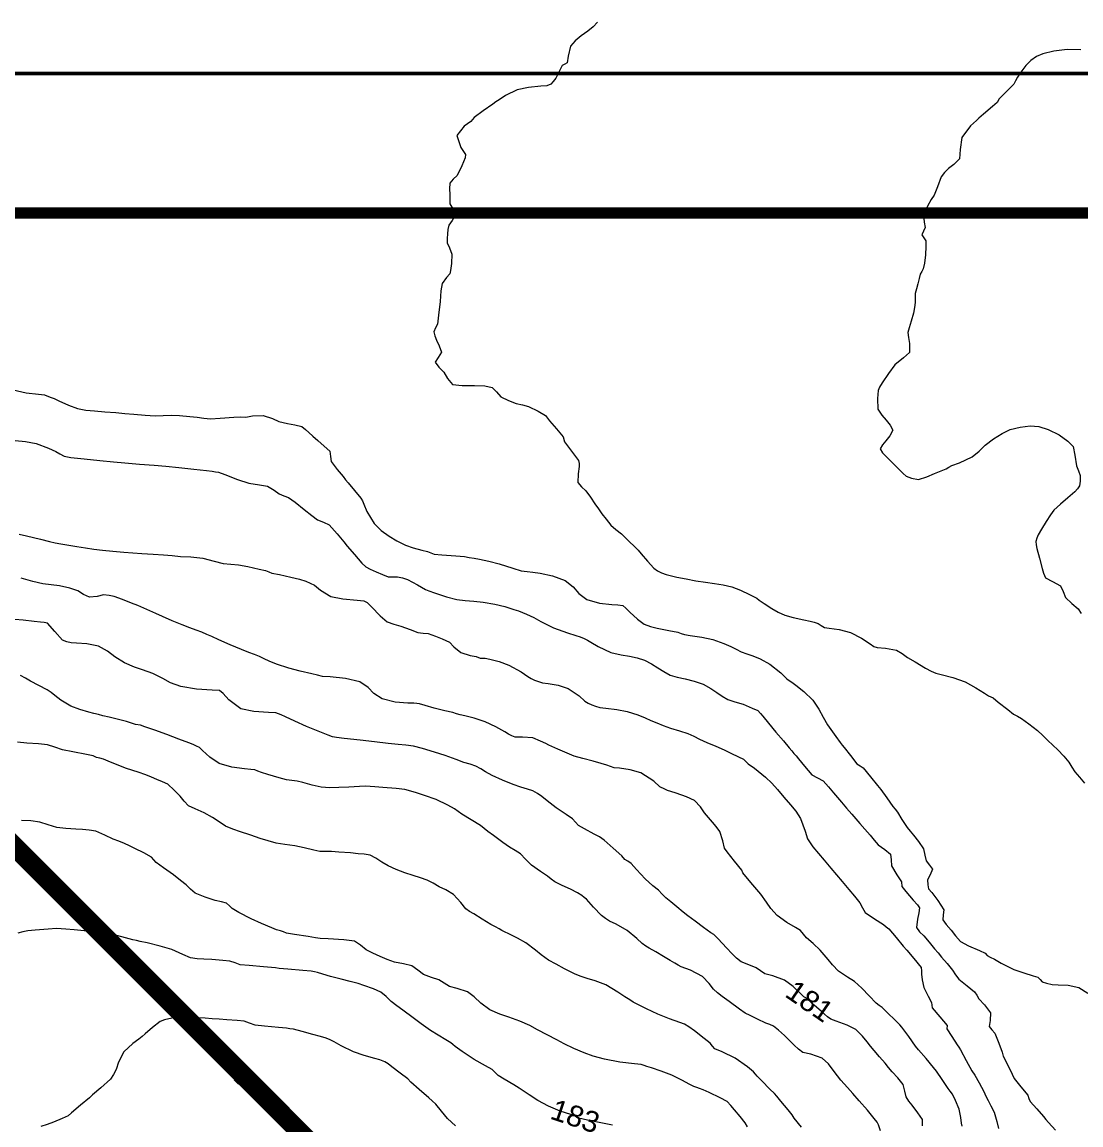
# Model space of a CAD drawing. Header units: metres. Extents: x 354768 to 355417, y 9249536 to 9250102.
# Drawn here: x 354846.82 to 354865.8, y 9249874.16 to 9249893.92 of the extents above; entities that cross this region are included whole.
import ezdxf
from ezdxf.enums import TextEntityAlignment as Align

# ---------------------------------------------------------------- set-up
doc = ezdxf.new("R2010")
doc.units = ezdxf.units.M
doc.header["$LTSCALE"] = 0.25
doc.linetypes.add('DASHED', pattern=[1.524, 1.27, -0.254])
for name, color, linetype, lineweight in [('ARQ-BASE', 8, 'CONTINUOUS', 13), ('LIMITE-INTERV', 1, 'DASHED', 70), ('MARCO', 7, 'CONTINUOUS', 50)]:
    doc.layers.add(name, color=color, linetype=linetype, lineweight=lineweight)
doc.layers.add('CURVAS', color=33, linetype='CONTINUOUS', lineweight=13, true_color=0xb08860)
doc.layers.add('CURVAS-TXT', color=33, linetype='CONTINUOUS', true_color=0x966e46)
doc.styles.get("Standard").update_dxf_attribs({"font": 'arial.ttf'})

# ---------------------------------------------------------------- blocks, each defined once
blk = doc.blocks.new('ARQUITECTURA_BASE')
at = {"layer": 'ARQ-BASE'}
for points in [[(354850.696, 9249874.889), (354850.619, 9249874.966)], [(354850.732, 9249874.924), (354850.654, 9249875.002)]]:
    blk.add_lwpolyline(points, dxfattribs=at)
blk = doc.blocks.new('CURVAS_DE_NIVEL')
at = {"layer": 'CURVAS'}
for points in [[(354862.201, 9249874.054), (354862.169, 9249874.163), (354862.143, 9249874.212), (354862.091, 9249874.276), (354861.968, 9249874.422), (354861.822, 9249874.594), (354861.706, 9249874.726), (354861.612, 9249874.83), (354861.495, 9249874.962), (354861.373, 9249875.12), (354861.272, 9249875.256), (354861.159, 9249875.359), (354860.956, 9249875.429), (354860.813, 9249875.457), (354860.732, 9249875.519), (354860.656, 9249875.59), (354860.576, 9249875.669), (354860.484, 9249875.76), (354860.373, 9249875.86), (354860.286, 9249875.932), (354860.218, 9249875.959), (354860.148, 9249875.983), (354860.001, 9249876.053), (354859.866, 9249876.118), (354859.781, 9249876.16), (354859.678, 9249876.234), (354859.489, 9249876.37), (354859.363, 9249876.462), (354859.284, 9249876.525), (354859.208, 9249876.591), (354859.132, 9249876.694), (354859.014, 9249876.821), (354858.797, 9249876.931), (354858.634, 9249876.995), (354858.575, 9249877.025), (354858.517, 9249877.056), (354858.433, 9249877.109), (354858.317, 9249877.181), (354858.175, 9249877.261), (354858.06, 9249877.325), (354857.995, 9249877.366), (354857.932, 9249877.409), (354857.836, 9249877.5), (354857.662, 9249877.644), (354857.469, 9249877.755), (354857.347, 9249877.814), (354857.274, 9249877.861), (354857.204, 9249877.911), (354857.062, 9249878.064), (354856.934, 9249878.204), (354856.894, 9249878.237), (354856.852, 9249878.269), (354856.771, 9249878.317), (354856.65, 9249878.383), (354856.496, 9249878.453), (354856.367, 9249878.514), (354856.302, 9249878.565), (354856.238, 9249878.618), (354856.112, 9249878.699), (354855.948, 9249878.814), (354855.839, 9249878.923), (354855.75, 9249879.015), (354855.654, 9249879.078), (354855.555, 9249879.137), (354855.436, 9249879.223), (354855.27, 9249879.344), (354855.168, 9249879.419), (354855.101, 9249879.473), (354855.032, 9249879.526), (354854.867, 9249879.627), (354854.702, 9249879.726), (354854.634, 9249879.776), (354854.566, 9249879.825), (354854.446, 9249879.891), (354854.238, 9249879.989), (354854.028, 9249880.065), (354853.886, 9249880.109), (354853.783, 9249880.143), (354853.679, 9249880.172), (354853.521, 9249880.188), (354853.283, 9249880.207), (354853.141, 9249880.218), (354853.058, 9249880.226), (354852.975, 9249880.232), (354852.865, 9249880.226), (354852.673, 9249880.214), (354852.496, 9249880.207), (354852.336, 9249880.203), (354852.177, 9249880.213), (354852.017, 9249880.247), (354851.85, 9249880.293), (354851.746, 9249880.321), (354851.651, 9249880.332), (354851.556, 9249880.343), (354851.423, 9249880.38), (354851.224, 9249880.44), (354851.111, 9249880.474), (354851.046, 9249880.5), (354850.992, 9249880.522), (354850.917, 9249880.529), (354850.807, 9249880.539), (354850.576, 9249880.572), (354850.352, 9249880.637), (354850.182, 9249880.747), (354850.053, 9249880.867), (354849.999, 9249880.924), (354849.947, 9249880.949), (354849.887, 9249880.975), (354849.808, 9249881.005), (354849.628, 9249881.074), (354849.414, 9249881.154), (354849.2, 9249881.231), (354849.021, 9249881.295), (354848.94, 9249881.323), (354848.851, 9249881.334), (354848.78, 9249881.359), (354848.688, 9249881.391), (354848.568, 9249881.42), (354848.38, 9249881.464), (354848.263, 9249881.492), (354848.185, 9249881.513), (354848.107, 9249881.535), (354848.014, 9249881.558), (354847.851, 9249881.603), (354847.691, 9249881.663), (354847.511, 9249881.774), (354847.407, 9249881.855), (354847.337, 9249881.908), (354847.266, 9249881.959), (354847.121, 9249882.034), (354846.966, 9249882.113), (354846.878, 9249882.163), (354846.789, 9249882.211)], [(354859.822, 9249874.124), (354859.78, 9249874.197), (354859.686, 9249874.311), (354859.584, 9249874.43), (354859.523, 9249874.508), (354859.458, 9249874.58), (354859.329, 9249874.647), (354859.132, 9249874.74), (354859.025, 9249874.788), (354858.958, 9249874.813), (354858.911, 9249874.828), (354858.857, 9249874.847), (354858.789, 9249874.885), (354858.643, 9249874.964), (354858.464, 9249875.05), (354858.271, 9249875.124), (354858.1, 9249875.182), (354858.018, 9249875.208), (354857.966, 9249875.225), (354857.915, 9249875.241), (354857.793, 9249875.253), (354857.534, 9249875.285), (354857.256, 9249875.336), (354857.052, 9249875.394), (354856.892, 9249875.453), (354856.709, 9249875.532), (354856.535, 9249875.613), (354856.401, 9249875.686), (354856.231, 9249875.776), (354856.058, 9249875.866), (354855.918, 9249875.939), (354855.738, 9249876.022), (354855.543, 9249876.093), (354855.379, 9249876.143), (354855.203, 9249876.223), (354855.042, 9249876.339), (354854.921, 9249876.453), (354854.803, 9249876.542), (354854.615, 9249876.605), (354854.479, 9249876.639), (354854.382, 9249876.699), (354854.286, 9249876.76), (354854.157, 9249876.802), (354854.015, 9249876.854), (354853.91, 9249876.933), (354853.805, 9249877.008), (354853.657, 9249877.045), (354853.495, 9249877.078), (354853.362, 9249877.127), (354853.235, 9249877.181), (354853.106, 9249877.236), (354852.988, 9249877.296), (354852.885, 9249877.379), (354852.778, 9249877.45), (354852.584, 9249877.477), (354852.306, 9249877.496), (354852.16, 9249877.503), (354852.079, 9249877.515), (354851.944, 9249877.536), (354851.7, 9249877.574), (354851.559, 9249877.598), (354851.501, 9249877.619), (354851.45, 9249877.639), (354851.378, 9249877.655), (354851.292, 9249877.69), (354851.111, 9249877.768), (354850.927, 9249877.852), (354850.704, 9249877.966), (354850.583, 9249878.036), (354850.534, 9249878.085), (354850.484, 9249878.133), (354850.395, 9249878.156), (354850.278, 9249878.184), (354850.098, 9249878.242), (354849.921, 9249878.312), (354849.838, 9249878.383), (354849.758, 9249878.461), (354849.66, 9249878.541), (354849.534, 9249878.639), (354849.351, 9249878.769), (354849.222, 9249878.861), (354849.181, 9249878.911), (354849.139, 9249878.96), (354849.001, 9249879.033), (354848.839, 9249879.115), (354848.746, 9249879.161), (354848.653, 9249879.205), (354848.554, 9249879.243), (354848.453, 9249879.282), (354848.301, 9249879.354), (354848.138, 9249879.424), (354848.021, 9249879.442), (354847.902, 9249879.451), (354847.779, 9249879.459), (354847.602, 9249879.47), (354847.44, 9249879.49), (354847.288, 9249879.537), (354847.135, 9249879.585), (354846.973, 9249879.609), (354846.809, 9249879.612)], [(354863.665, 9249874.137), (354863.653, 9249874.192), (354863.642, 9249874.293), (354863.616, 9249874.441), (354863.55, 9249874.6), (354863.493, 9249874.712), (354863.455, 9249874.763), (354863.416, 9249874.813), (354863.309, 9249874.973), (354863.208, 9249875.126), (354863.154, 9249875.19), (354863.02, 9249875.349), (354862.886, 9249875.508), (354862.832, 9249875.572), (354862.709, 9249875.743), (354862.589, 9249875.911), (354862.552, 9249875.951), (354862.472, 9249876.03), (354862.322, 9249876.177), (354862.232, 9249876.265), (354862.179, 9249876.303), (354862.127, 9249876.342), (354862.002, 9249876.471), (354861.868, 9249876.611), (354861.803, 9249876.672), (354861.735, 9249876.73), (354861.611, 9249876.807), (354861.453, 9249876.915), (354861.343, 9249877.028), (354861.263, 9249877.125), (354861.194, 9249877.209), (354861.123, 9249877.292), (354860.996, 9249877.408), (354860.88, 9249877.513), (354860.824, 9249877.58), (354860.768, 9249877.646), (354860.681, 9249877.695), (354860.523, 9249877.786), (354860.352, 9249877.913), (354860.236, 9249878.038), (354860.158, 9249878.152), (354860.056, 9249878.293), (354859.914, 9249878.465), (354859.79, 9249878.612), (354859.736, 9249878.675), (354859.718, 9249878.723), (354859.589, 9249878.887), (354859.457, 9249879.054), (354859.41, 9249879.117), (354859.375, 9249879.251), (354859.323, 9249879.42), (354859.261, 9249879.505), (354859.19, 9249879.585), (354859.121, 9249879.668), (354859.05, 9249879.752), (354858.977, 9249879.857), (354858.871, 9249879.971), (354858.727, 9249880.038), (354858.543, 9249880.102), (354858.444, 9249880.133), (354858.389, 9249880.155), (354858.338, 9249880.175), (354858.25, 9249880.221), (354858.139, 9249880.321), (354857.911, 9249880.469), (354857.718, 9249880.524), (354857.528, 9249880.55), (354857.429, 9249880.561), (354857.363, 9249880.583), (354857.297, 9249880.606), (354857.196, 9249880.636), (354857.051, 9249880.678), (354856.869, 9249880.727), (354856.716, 9249880.77), (354856.629, 9249880.802), (354856.543, 9249880.837), (354856.418, 9249880.893), (354856.312, 9249880.942), (354856.259, 9249880.967), (354856.205, 9249880.993), (354856.112, 9249881.039), (354855.971, 9249881.094), (354855.785, 9249881.109), (354855.658, 9249881.11), (354855.595, 9249881.133), (354855.539, 9249881.162), (354855.47, 9249881.203), (354855.311, 9249881.293), (354855.117, 9249881.384), (354854.921, 9249881.449), (354854.753, 9249881.49), (354854.668, 9249881.509), (354854.602, 9249881.529), (354854.536, 9249881.548), (354854.395, 9249881.582), (354854.203, 9249881.63), (354854.044, 9249881.675), (354853.944, 9249881.703), (354853.892, 9249881.71), (354853.84, 9249881.716), (354853.731, 9249881.718), (354853.506, 9249881.735), (354853.274, 9249881.792), (354853.125, 9249881.889), (354853.02, 9249882), (354852.872, 9249882.099), (354852.612, 9249882.161), (354852.337, 9249882.189), (354852.203, 9249882.197), (354852.11, 9249882.217), (354852.009, 9249882.24), (354851.802, 9249882.291), (354851.602, 9249882.344), (354851.38, 9249882.416), (354851.245, 9249882.467), (354851.16, 9249882.51), (354851.075, 9249882.554), (354850.981, 9249882.588), (354850.882, 9249882.623), (354850.752, 9249882.678), (354850.549, 9249882.765), (354850.346, 9249882.853), (354850.219, 9249882.909), (354850.129, 9249882.95), (354850.039, 9249882.989), (354849.939, 9249883.027), (354849.826, 9249883.068), (354849.69, 9249883.12), (354849.507, 9249883.194), (354849.337, 9249883.269), (354849.213, 9249883.326), (354849.107, 9249883.374), (354849.001, 9249883.421), (354848.893, 9249883.467), (354848.782, 9249883.512), (354848.618, 9249883.576), (354848.47, 9249883.628), (354848.376, 9249883.647), (354848.28, 9249883.657), (354848.161, 9249883.631), (354848.024, 9249883.615), (354847.919, 9249883.666), (354847.815, 9249883.729), (354847.672, 9249883.775), (354847.491, 9249883.817), (354847.34, 9249883.837), (354847.189, 9249883.856), (354847.01, 9249883.9), (354846.8, 9249883.958)], [(354846.763, 9249884.748), (354846.899, 9249884.714), (354847.148, 9249884.653), (354847.311, 9249884.613), (354847.411, 9249884.591), (354847.51, 9249884.57), (354847.622, 9249884.553), (354847.797, 9249884.526), (354847.956, 9249884.503), (354848.107, 9249884.478), (354848.259, 9249884.457), (354848.443, 9249884.44), (354848.64, 9249884.425), (354848.802, 9249884.41), (354848.964, 9249884.397), (354849.165, 9249884.385), (354849.354, 9249884.373), (354849.507, 9249884.361), (354849.66, 9249884.347), (354849.845, 9249884.337), (354850.059, 9249884.313), (354850.263, 9249884.263), (354850.421, 9249884.22), (354850.558, 9249884.208), (354850.696, 9249884.197), (354850.863, 9249884.165), (354851.07, 9249884.12), (354851.182, 9249884.094), (354851.238, 9249884.071), (354851.295, 9249884.048), (354851.434, 9249884.02), (354851.633, 9249883.978), (354851.79, 9249883.938), (354851.901, 9249883.904), (354851.981, 9249883.869), (354852.059, 9249883.829), (354852.164, 9249883.742), (354852.351, 9249883.629), (354852.567, 9249883.586), (354852.821, 9249883.561), (354852.946, 9249883.552), (354853.002, 9249883.524), (354853.08, 9249883.441), (354853.236, 9249883.283), (354853.361, 9249883.173), (354853.48, 9249883.131), (354853.607, 9249883.1), (354853.774, 9249883.035), (354853.912, 9249882.984), (354854.004, 9249882.974), (354854.095, 9249882.965), (354854.228, 9249882.917), (354854.348, 9249882.869), (354854.415, 9249882.84), (354854.479, 9249882.808), (354854.557, 9249882.728), (354854.682, 9249882.624), (354854.848, 9249882.574), (354854.955, 9249882.555), (354855.028, 9249882.522), (354855.12, 9249882.525), (354855.2, 9249882.507), (354855.367, 9249882.462), (354855.545, 9249882.399), (354855.764, 9249882.277), (354855.881, 9249882.197), (354855.94, 9249882.162), (354856.001, 9249882.129), (354856.071, 9249882.105), (354856.147, 9249882.083), (354856.245, 9249882.068), (354856.425, 9249882.037), (354856.603, 9249881.982), (354856.803, 9249881.848), (354856.907, 9249881.755), (354856.966, 9249881.719), (354857.027, 9249881.686), (354857.098, 9249881.662), (354857.174, 9249881.64), (354857.282, 9249881.626), (354857.478, 9249881.601), (354857.662, 9249881.567), (354857.853, 9249881.508), (354857.983, 9249881.455), (354858.089, 9249881.409), (354858.195, 9249881.362), (354858.31, 9249881.317), (354858.442, 9249881.269), (354858.603, 9249881.222), (354858.749, 9249881.176), (354858.856, 9249881.125), (354858.961, 9249881.071), (354859.091, 9249881.015), (354859.251, 9249880.945), (354859.399, 9249880.879), (354859.523, 9249880.822), (354859.659, 9249880.757), (354859.749, 9249880.711), (354859.792, 9249880.672), (354859.834, 9249880.632), (354859.947, 9249880.551), (354860.145, 9249880.39), (354860.256, 9249880.281), (354860.355, 9249880.171), (354860.472, 9249880.032), (354860.592, 9249879.894), (354860.686, 9249879.78), (354860.768, 9249879.652), (354860.854, 9249879.426), (354860.894, 9249879.286), (354860.941, 9249879.213), (354860.992, 9249879.143), (354861.09, 9249879.026), (354861.192, 9249878.906), (354861.253, 9249878.833), (354861.315, 9249878.761), (354861.415, 9249878.642), (354861.514, 9249878.523), (354861.575, 9249878.451), (354861.636, 9249878.378), (354861.737, 9249878.261), (354861.835, 9249878.141), (354861.879, 9249878.053), (354861.926, 9249877.968), (354862.098, 9249877.85), (354862.257, 9249877.75), (354862.304, 9249877.712), (354862.351, 9249877.672), (354862.482, 9249877.517), (354862.609, 9249877.366), (354862.673, 9249877.29), (354862.802, 9249877.14), (354862.931, 9249876.983), (354862.937, 9249876.923), (354862.939, 9249876.86), (354862.951, 9249876.761), (354862.98, 9249876.624), (354863.056, 9249876.468), (354863.117, 9249876.356), (354863.124, 9249876.306), (354863.132, 9249876.257), (354863.267, 9249876.095), (354863.399, 9249875.94), (354863.393, 9249875.88), (354863.481, 9249875.742), (354863.575, 9249875.597), (354863.605, 9249875.551), (354863.635, 9249875.504), (354863.737, 9249875.317), (354863.838, 9249875.132), (354863.895, 9249875.05), (354863.97, 9249874.915), (354864.055, 9249874.759), (354864.094, 9249874.677), (354864.132, 9249874.596), (354864.184, 9249874.503), (354864.242, 9249874.388), (354864.288, 9249874.222), (354864.318, 9249874.099)], [(354846.696, 9249886.426), (354846.881, 9249886.405), (354847.068, 9249886.37), (354847.292, 9249886.289), (354847.422, 9249886.227), (354847.497, 9249886.182), (354847.572, 9249886.141), (354847.692, 9249886.122), (354847.929, 9249886.094), (354848.213, 9249886.064), (354848.454, 9249886.04), (354848.661, 9249886.022), (354848.92, 9249886), (354849.183, 9249885.979), (354849.393, 9249885.962), (354849.625, 9249885.94), (354849.897, 9249885.911), (354850.124, 9249885.885), (354850.227, 9249885.872), (354850.283, 9249885.865), (354850.337, 9249885.856), (354850.454, 9249885.812), (354850.681, 9249885.728), (354850.883, 9249885.662), (354851.074, 9249885.631), (354851.215, 9249885.606), (354851.336, 9249885.532), (354851.427, 9249885.467), (354851.51, 9249885.434), (354851.592, 9249885.401), (354851.71, 9249885.316), (354851.874, 9249885.189), (354852.01, 9249885.08), (354852.115, 9249885.002), (354852.22, 9249884.959), (354852.321, 9249884.913), (354852.468, 9249884.749), (354852.582, 9249884.607), (354852.647, 9249884.533), (354852.777, 9249884.379), (354852.908, 9249884.225), (354852.98, 9249884.16), (354853.056, 9249884.121), (354853.162, 9249884.072), (354853.275, 9249884.021), (354853.378, 9249883.981), (354853.462, 9249883.982), (354853.547, 9249883.984), (354853.635, 9249883.963), (354853.729, 9249883.932), (354853.904, 9249883.837), (354854.051, 9249883.755), (354854.106, 9249883.728), (354854.212, 9249883.692), (354854.428, 9249883.623), (354854.611, 9249883.573), (354854.761, 9249883.556), (354854.912, 9249883.547), (354855.085, 9249883.528), (354855.291, 9249883.493), (354855.469, 9249883.447), (354855.63, 9249883.398), (354855.716, 9249883.369), (354855.787, 9249883.343), (354855.856, 9249883.315), (354855.922, 9249883.284), (354855.988, 9249883.252), (354856.113, 9249883.183), (354856.341, 9249883.069), (354856.591, 9249882.976), (354856.743, 9249882.927), (354856.818, 9249882.903), (354856.89, 9249882.878), (354856.952, 9249882.845), (354857.014, 9249882.81), (354857.146, 9249882.733), (354857.368, 9249882.627), (354857.554, 9249882.583), (354857.707, 9249882.559), (354857.843, 9249882.527), (354857.974, 9249882.485), (354858.101, 9249882.421), (354858.215, 9249882.353), (354858.323, 9249882.282), (354858.435, 9249882.219), (354858.562, 9249882.183), (354858.704, 9249882.152), (354858.862, 9249882.113), (354859.023, 9249882.06), (354859.162, 9249881.982), (354859.271, 9249881.908), (354859.368, 9249881.842), (354859.469, 9249881.782), (354859.592, 9249881.742), (354859.742, 9249881.697), (354859.906, 9249881.63), (354860.008, 9249881.583), (354860.051, 9249881.535), (354860.092, 9249881.483), (354860.196, 9249881.359), (354860.33, 9249881.2), (354860.464, 9249881.042), (354860.568, 9249880.918), (354860.613, 9249880.865), (354860.652, 9249880.818), (354860.691, 9249880.772), (354860.736, 9249880.719), (354860.84, 9249880.587), (354860.974, 9249880.436), (354861.076, 9249880.381), (354861.177, 9249880.326), (354861.274, 9249880.219), (354861.361, 9249880.108), (354861.432, 9249880.026), (354861.503, 9249879.944), (354861.595, 9249879.838), (354861.689, 9249879.73), (354861.76, 9249879.646), (354861.832, 9249879.561), (354861.923, 9249879.458), (354862.016, 9249879.352), (354862.088, 9249879.263), (354862.163, 9249879.178), (354862.283, 9249879.093), (354862.385, 9249879.009), (354862.397, 9249878.909), (354862.403, 9249878.803), (354862.496, 9249878.644), (354862.578, 9249878.517), (354862.588, 9249878.432), (354862.66, 9249878.344), (354862.791, 9249878.19), (354862.864, 9249878.105), (354862.901, 9249878.05), (354862.891, 9249877.96), (354862.865, 9249877.844), (354862.849, 9249877.7), (354862.905, 9249877.621), (354862.978, 9249877.547), (354863.075, 9249877.432), (354863.171, 9249877.318), (354863.236, 9249877.241), (354863.3, 9249877.165), (354863.397, 9249877.051), (354863.493, 9249876.935), (354863.55, 9249876.852), (354863.609, 9249876.771), (354863.756, 9249876.653), (354863.891, 9249876.547), (354863.928, 9249876.483), (354863.964, 9249876.417), (354864.067, 9249876.31), (354864.174, 9249876.168), (354864.17, 9249876.029), (354864.154, 9249875.923), (354864.201, 9249875.864), (354864.253, 9249875.806), (354864.324, 9249875.628), (354864.385, 9249875.464), (354864.402, 9249875.392), (354864.483, 9249875.232), (354864.565, 9249875.07), (354864.602, 9249874.993), (354864.721, 9249874.845), (354864.843, 9249874.691), (354864.864, 9249874.634), (354864.886, 9249874.578), (354865.003, 9249874.447), (354865.126, 9249874.312), (354865.17, 9249874.257), (354865.215, 9249874.201), (354865.343, 9249874.064)], [(354846.66, 9249887.334), (354846.889, 9249887.277), (354847.112, 9249887.252), (354847.217, 9249887.245), (354847.294, 9249887.214), (354847.34, 9249887.197), (354847.391, 9249887.179), (354847.479, 9249887.137), (354847.653, 9249887.058), (354847.812, 9249886.997), (354847.962, 9249886.969), (354848.115, 9249886.956), (354848.303, 9249886.939), (354848.5, 9249886.923), (354848.66, 9249886.909), (354848.82, 9249886.896), (354849.023, 9249886.876), (354849.204, 9249886.863), (354849.346, 9249886.87), (354849.488, 9249886.878), (354849.64, 9249886.87), (354849.825, 9249886.855), (354849.957, 9249886.843), (354850.076, 9249886.827), (354850.195, 9249886.815), (354850.368, 9249886.823), (354850.611, 9249886.84), (354850.739, 9249886.849), (354850.827, 9249886.841), (354850.946, 9249886.863), (354851.14, 9249886.872), (354851.309, 9249886.817), (354851.417, 9249886.766), (354851.496, 9249886.747), (354851.575, 9249886.731), (354851.705, 9249886.704), (354851.833, 9249886.672), (354851.897, 9249886.623), (354851.958, 9249886.569), (354852.03, 9249886.502), (354852.117, 9249886.421), (354852.235, 9249886.325), (354852.334, 9249886.232), (354852.347, 9249886.14), (354852.357, 9249886.046), (354852.465, 9249885.904), (354852.572, 9249885.778), (354852.616, 9249885.721), (354852.661, 9249885.665), (354852.779, 9249885.527), (354852.891, 9249885.393), (354852.919, 9249885.34), (354852.946, 9249885.286), (354852.999, 9249885.154), (354853.127, 9249884.938), (354853.255, 9249884.814), (354853.4, 9249884.708), (354853.533, 9249884.626), (354853.689, 9249884.549), (354853.825, 9249884.501), (354853.98, 9249884.46), (354854.083, 9249884.436), (354854.142, 9249884.412), (354854.202, 9249884.39), (354854.344, 9249884.377), (354854.594, 9249884.357), (354854.749, 9249884.343), (354854.834, 9249884.33), (354854.919, 9249884.314), (354855.014, 9249884.295), (354855.183, 9249884.259), (354855.37, 9249884.213), (354855.613, 9249884.136), (354855.765, 9249884.087), (354855.868, 9249884.075), (354855.971, 9249884.065), (354856.103, 9249884.045), (354856.326, 9249883.997), (354856.552, 9249883.914), (354856.695, 9249883.8), (354856.794, 9249883.681), (354856.939, 9249883.574), (354857.169, 9249883.507), (354857.39, 9249883.483), (354857.495, 9249883.479), (354857.587, 9249883.466), (354857.637, 9249883.417), (354857.709, 9249883.35), (354857.851, 9249883.221), (354857.966, 9249883.131), (354858.08, 9249883.091), (354858.2, 9249883.064), (354858.408, 9249883.021), (354858.572, 9249882.988), (354858.63, 9249882.967), (354858.688, 9249882.947), (354858.795, 9249882.931), (354859.002, 9249882.9), (354859.196, 9249882.86), (354859.396, 9249882.789), (354859.523, 9249882.732), (354859.616, 9249882.685), (354859.709, 9249882.638), (354859.809, 9249882.601), (354859.915, 9249882.563), (354860.044, 9249882.512), (354860.223, 9249882.418), (354860.415, 9249882.26), (354860.523, 9249882.156), (354860.568, 9249882.125), (354860.614, 9249882.094), (354860.686, 9249882.042), (354860.832, 9249881.925), (354860.989, 9249881.769), (354861.099, 9249881.612), (354861.175, 9249881.469), (354861.256, 9249881.327), (354861.401, 9249881.119), (354861.483, 9249881.01), (354861.519, 9249880.967), (354861.555, 9249880.925), (354861.665, 9249880.778), (354861.781, 9249880.63), (354861.839, 9249880.594), (354861.896, 9249880.559), (354862.027, 9249880.399), (354862.15, 9249880.243), (354862.212, 9249880.171), (354862.315, 9249880.021), (354862.423, 9249879.865), (354862.465, 9249879.816), (354862.507, 9249879.766), (354862.589, 9249879.633), (354862.68, 9249879.489), (354862.737, 9249879.421), (354862.794, 9249879.354), (354862.883, 9249879.241), (354862.972, 9249879.109), (354862.999, 9249878.993), (354863.021, 9249878.891), (354863.082, 9249878.815), (354863.133, 9249878.74), (354863.093, 9249878.643), (354863.047, 9249878.552), (354863.053, 9249878.463), (354863.066, 9249878.391), (354863.123, 9249878.323), (354863.23, 9249878.18), (354863.339, 9249878.013), (354863.328, 9249877.923), (354863.319, 9249877.834), (354863.38, 9249877.749), (354863.47, 9249877.647), (354863.546, 9249877.546), (354863.637, 9249877.449), (354863.782, 9249877.372), (354863.978, 9249877.284), (354864.078, 9249877.24), (354864.115, 9249877.197), (354864.171, 9249877.168), (354864.244, 9249877.131), (354864.368, 9249877.061), (354864.595, 9249876.948), (354864.774, 9249876.883), (354864.941, 9249876.831), (354865.022, 9249876.805), (354865.063, 9249876.764), (354865.103, 9249876.723), (354865.181, 9249876.699), (354865.281, 9249876.676), (354865.386, 9249876.673), (354865.568, 9249876.664), (354865.757, 9249876.62), (354865.921, 9249876.523)], [(354857.133, 9249893.922), (354857.056, 9249893.834), (354856.956, 9249893.758), (354856.84, 9249893.672), (354856.731, 9249893.586), (354856.645, 9249893.487), (354856.604, 9249893.313), (354856.59, 9249893.193), (354856.546, 9249893.168), (354856.499, 9249893.144), (354856.444, 9249893.035), (354856.386, 9249892.916), (354856.339, 9249892.855), (354856.297, 9249892.807), (354856.225, 9249892.781), (354856.117, 9249892.772), (354855.896, 9249892.748), (354855.692, 9249892.707), (354855.483, 9249892.605), (354855.371, 9249892.531), (354855.312, 9249892.492), (354855.253, 9249892.452), (354855.082, 9249892.33), (354854.921, 9249892.214), (354854.86, 9249892.142), (354854.742, 9249892.059), (354854.613, 9249891.886), (354854.681, 9249891.672), (354854.766, 9249891.551), (354854.759, 9249891.487), (354854.698, 9249891.344), (354854.618, 9249891.175), (354854.547, 9249891.107), (354854.484, 9249891.037), (354854.479, 9249890.933), (354854.487, 9249890.832), (354854.484, 9249890.746), (354854.487, 9249890.662), (354854.537, 9249890.572), (354854.579, 9249890.469), (354854.525, 9249890.368), (354854.465, 9249890.284), (354854.45, 9249890.206), (354854.442, 9249890.126), (354854.437, 9249890.046), (354854.438, 9249889.966), (354854.477, 9249889.876), (354854.52, 9249889.765), (354854.513, 9249889.595), (354854.499, 9249889.468), (354854.486, 9249889.413), (354854.424, 9249889.345), (354854.345, 9249889.235), (354854.325, 9249889.103), (354854.311, 9249888.915), (354854.283, 9249888.672), (354854.262, 9249888.51), (354854.229, 9249888.441), (354854.2, 9249888.372), (354854.217, 9249888.297), (354854.243, 9249888.219), (354854.294, 9249888.121), (354854.333, 9249888.006), (354854.276, 9249887.914), (354854.224, 9249887.825), (354854.285, 9249887.739), (354854.375, 9249887.648), (354854.442, 9249887.533), (354854.532, 9249887.43), (354854.705, 9249887.409), (354854.925, 9249887.411), (354855.114, 9249887.401), (354855.244, 9249887.376), (354855.323, 9249887.295), (354855.4, 9249887.206), (354855.534, 9249887.138), (354855.675, 9249887.085), (354855.786, 9249887.061), (354855.896, 9249887.035), (354856.066, 9249886.95), (354856.199, 9249886.873), (354856.236, 9249886.826), (354856.272, 9249886.776), (354856.397, 9249886.63), (354856.516, 9249886.487), (354856.54, 9249886.399), (354856.665, 9249886.233), (354856.79, 9249886.064), (354856.8, 9249886.01), (354856.805, 9249885.956), (354856.787, 9249885.824), (354856.781, 9249885.669), (354856.846, 9249885.594), (354856.924, 9249885.523), (354857.003, 9249885.409), (354857.083, 9249885.288), (354857.147, 9249885.199), (354857.212, 9249885.111), (354857.284, 9249885.013), (354857.37, 9249884.909), (354857.463, 9249884.828), (354857.56, 9249884.751), (354857.694, 9249884.623), (354857.803, 9249884.517), (354857.859, 9249884.457), (354857.914, 9249884.396), (354858.025, 9249884.263), (354858.139, 9249884.134), (354858.208, 9249884.089), (354858.281, 9249884.051), (354858.365, 9249884.022), (354858.457, 9249883.997), (354858.556, 9249883.976), (354858.723, 9249883.943), (354858.892, 9249883.912), (354859.065, 9249883.885), (354859.226, 9249883.86), (354859.383, 9249883.837), (354859.537, 9249883.801), (354859.694, 9249883.74), (354859.855, 9249883.666), (354859.938, 9249883.625), (354859.985, 9249883.596), (354860.032, 9249883.565), (354860.119, 9249883.505), (354860.254, 9249883.416), (354860.368, 9249883.35), (354860.487, 9249883.295), (354860.636, 9249883.254), (354860.829, 9249883.21), (354860.941, 9249883.185), (354861.016, 9249883.166), (354861.086, 9249883.146), (354861.142, 9249883.109), (354861.198, 9249883.072), (354861.286, 9249883.061), (354861.463, 9249883.036), (354861.667, 9249882.981), (354861.861, 9249882.884), (354862.019, 9249882.781), (354862.086, 9249882.733), (354862.141, 9249882.714), (354862.292, 9249882.701), (354862.492, 9249882.669), (354862.593, 9249882.608), (354862.69, 9249882.535), (354862.825, 9249882.455), (354863.011, 9249882.347), (354863.11, 9249882.291), (354863.195, 9249882.255), (354863.292, 9249882.232), (354863.499, 9249882.175), (354863.72, 9249882.097), (354863.914, 9249881.995), (354864.07, 9249881.896), (354864.139, 9249881.848), (354864.222, 9249881.812), (354864.315, 9249881.738), (354864.483, 9249881.604), (354864.589, 9249881.521), (354864.661, 9249881.482), (354864.733, 9249881.443), (354864.862, 9249881.35), (354865.019, 9249881.229), (354865.114, 9249881.138), (354865.202, 9249881.048), (354865.293, 9249880.966), (354865.383, 9249880.883), (354865.491, 9249880.767), (354865.58, 9249880.661), (354865.634, 9249880.573), (354865.687, 9249880.485), (354865.768, 9249880.389), (354865.858, 9249880.282)], [(354865.797, 9249893.426), (354865.547, 9249893.428), (354865.311, 9249893.398), (354865.116, 9249893.35), (354864.997, 9249893.305), (354864.896, 9249893.235), (354864.807, 9249893.146), (354864.717, 9249893.025), (354864.657, 9249892.932), (354864.625, 9249892.87), (354864.591, 9249892.809), (354864.457, 9249892.671), (354864.331, 9249892.543), (354864.297, 9249892.48), (354864.21, 9249892.406), (354864.052, 9249892.274), (354863.966, 9249892.201), (354863.922, 9249892.157), (354863.815, 9249892.061), (354863.662, 9249891.856), (354863.632, 9249891.638), (354863.62, 9249891.473), (354863.518, 9249891.37), (354863.42, 9249891.298), (354863.353, 9249891.224), (354863.294, 9249891.146), (354863.223, 9249890.971), (354863.167, 9249890.821), (354863.114, 9249890.74), (354863.046, 9249890.621), (354862.975, 9249890.463), (354862.985, 9249890.338), (354863.002, 9249890.241), (354862.973, 9249890.174), (354862.947, 9249890.111), (354862.979, 9249890.057), (354863.014, 9249890.002), (354863.017, 9249889.9), (354863.01, 9249889.751), (354862.99, 9249889.601), (354862.971, 9249889.502), (354862.943, 9249889.453), (354862.914, 9249889.404), (354862.896, 9249889.327), (354862.875, 9249889.231), (354862.848, 9249889.141), (354862.825, 9249889.057), (354862.826, 9249888.977), (354862.828, 9249888.896), (354862.816, 9249888.806), (354862.798, 9249888.704), (354862.755, 9249888.56), (354862.718, 9249888.445), (354862.693, 9249888.358), (354862.703, 9249888.269), (354862.726, 9249888.161), (354862.723, 9249888.001), (354862.618, 9249887.903), (354862.461, 9249887.78), (354862.345, 9249887.627), (354862.234, 9249887.459), (354862.183, 9249887.377), (354862.161, 9249887.321), (354862.15, 9249887.178), (354862.157, 9249886.985), (354862.225, 9249886.878), (354862.303, 9249886.787), (354862.378, 9249886.698), (354862.425, 9249886.607), (354862.373, 9249886.506), (354862.301, 9249886.419), (354862.238, 9249886.344), (354862.195, 9249886.272), (354862.242, 9249886.204), (354862.308, 9249886.138), (354862.437, 9249886.008), (354862.559, 9249885.886), (354862.611, 9249885.833), (354862.666, 9249885.785), (354862.76, 9249885.748), (354862.886, 9249885.724), (354863.032, 9249885.771), (354863.174, 9249885.834), (354863.292, 9249885.881), (354863.378, 9249885.917), (354863.431, 9249885.946), (354863.483, 9249885.976), (354863.617, 9249886.024), (354863.849, 9249886.134), (354863.972, 9249886.232), (354864.081, 9249886.34), (354864.228, 9249886.453), (354864.387, 9249886.552), (354864.53, 9249886.62), (354864.708, 9249886.665), (354864.889, 9249886.686), (354865.039, 9249886.672), (354865.211, 9249886.623), (354865.407, 9249886.523), (354865.56, 9249886.41), (354865.624, 9249886.355), (354865.657, 9249886.316), (354865.684, 9249886.159), (354865.719, 9249885.971), (354865.751, 9249885.882), (354865.78, 9249885.794), (354865.782, 9249885.696), (354865.772, 9249885.612), (354865.734, 9249885.556), (354865.688, 9249885.503), (354865.563, 9249885.397), (354865.431, 9249885.286), (354865.37, 9249885.231), (354865.312, 9249885.173), (354865.25, 9249885.089), (354865.172, 9249884.975), (354865.088, 9249884.837), (354865.028, 9249884.734), (354865.004, 9249884.675), (354864.986, 9249884.615), (354864.994, 9249884.552), (354865.007, 9249884.489), (354865.051, 9249884.317), (354865.1, 9249884.131), (354865.126, 9249884.044), (354865.162, 9249883.966), (354865.289, 9249883.898), (354865.428, 9249883.817), (354865.475, 9249883.717), (354865.518, 9249883.612), (354865.635, 9249883.504), (354865.748, 9249883.406), (354865.802, 9249883.324)], [(354862.956, 9249874.143), (354862.956, 9249874.2), (354862.955, 9249874.258), (354862.871, 9249874.377), (354862.772, 9249874.513), (354862.714, 9249874.588), (354862.663, 9249874.665), (354862.639, 9249874.768), (354862.607, 9249874.882), (354862.513, 9249875.002), (354862.414, 9249875.11), (354862.349, 9249875.187), (354862.285, 9249875.264), (354862.188, 9249875.378), (354862.092, 9249875.493), (354862.027, 9249875.57), (354861.962, 9249875.647), (354861.884, 9249875.748), (354861.762, 9249875.868), (354861.606, 9249875.946), (354861.412, 9249876.021), (354861.315, 9249876.057), (354861.254, 9249876.094), (354861.145, 9249876.19), (354861.016, 9249876.306), (354860.936, 9249876.38), (354860.879, 9249876.432), (354860.83, 9249876.453), (354860.771, 9249876.514), (354860.636, 9249876.64), (354860.484, 9249876.753), (354860.271, 9249876.832), (354860.131, 9249876.867), (354860.052, 9249876.921), (354859.974, 9249876.976), (354859.844, 9249877.026), (354859.708, 9249877.082), (354859.623, 9249877.149), (354859.544, 9249877.224), (354859.441, 9249877.334), (354859.295, 9249877.492), (354859.219, 9249877.575), (354859.165, 9249877.602), (354859.034, 9249877.7), (354858.884, 9249877.812), (354858.817, 9249877.859), (354858.75, 9249877.907), (354858.665, 9249877.974), (354858.551, 9249878.065), (354858.443, 9249878.155), (354858.357, 9249878.229), (354858.289, 9249878.297), (354858.222, 9249878.365), (354858.126, 9249878.446), (354857.986, 9249878.571), (354857.83, 9249878.737), (354857.732, 9249878.846), (354857.674, 9249878.886), (354857.624, 9249878.919), (354857.565, 9249878.982), (354857.411, 9249879.121), (354857.253, 9249879.261), (354857.21, 9249879.291), (354857.167, 9249879.321), (354857.07, 9249879.373), (354856.897, 9249879.465), (354856.791, 9249879.525), (354856.738, 9249879.584), (354856.685, 9249879.645), (354856.572, 9249879.72), (354856.391, 9249879.842), (354856.232, 9249879.966), (354856.132, 9249880.047), (354856.055, 9249880.099), (354855.975, 9249880.145), (354855.876, 9249880.179), (354855.759, 9249880.215), (354855.62, 9249880.262), (354855.427, 9249880.337), (354855.244, 9249880.424), (354855.127, 9249880.487), (354855.04, 9249880.541), (354854.953, 9249880.591), (354854.849, 9249880.624), (354854.733, 9249880.657), (354854.597, 9249880.708), (354854.4, 9249880.78), (354854.209, 9249880.84), (354853.992, 9249880.906), (354853.835, 9249880.947), (354853.698, 9249880.964), (354853.56, 9249880.975), (354853.382, 9249880.995), (354853.137, 9249881.023), (354852.878, 9249881.052), (354852.592, 9249881.084), (354852.453, 9249881.1), (354852.384, 9249881.116), (354852.305, 9249881.145), (354852.126, 9249881.214), (354851.914, 9249881.3), (354851.708, 9249881.392), (354851.537, 9249881.472), (354851.459, 9249881.509), (354851.368, 9249881.545), (354851.235, 9249881.549), (354850.971, 9249881.566), (354850.737, 9249881.616), (354850.521, 9249881.779), (354850.421, 9249881.892), (354850.355, 9249881.947), (354850.224, 9249881.951), (354849.947, 9249881.968), (354849.666, 9249882.013), (354849.48, 9249882.082), (354849.339, 9249882.161), (354849.162, 9249882.249), (354848.979, 9249882.316), (354848.831, 9249882.363), (354848.653, 9249882.439), (354848.481, 9249882.548), (354848.35, 9249882.651), (354848.188, 9249882.736), (354847.978, 9249882.783), (354847.794, 9249882.795), (354847.696, 9249882.798), (354847.618, 9249882.818), (354847.543, 9249882.847), (354847.405, 9249883.001), (354847.275, 9249883.149), (354847.213, 9249883.161), (354847.149, 9249883.168), (354847.036, 9249883.181), (354846.835, 9249883.202), (354846.689, 9249883.218)], [(354860.788, 9249874.121), (354860.654, 9249874.281), (354860.623, 9249874.341), (354860.55, 9249874.429), (354860.417, 9249874.586), (354860.344, 9249874.673), (354860.301, 9249874.724), (354860.222, 9249874.803), (354860.077, 9249874.948), (354859.994, 9249875.032), (354859.961, 9249875.071), (354859.928, 9249875.11), (354859.818, 9249875.201), (354859.6, 9249875.354), (354859.366, 9249875.468), (354859.234, 9249875.524), (354859.19, 9249875.574), (354859.148, 9249875.626), (354859.045, 9249875.708), (354858.869, 9249875.844), (354858.771, 9249875.918), (354858.69, 9249875.963), (354858.606, 9249875.993), (354858.423, 9249876.061), (354858.213, 9249876.146), (354858.01, 9249876.239), (354857.842, 9249876.322), (354857.77, 9249876.359), (354857.728, 9249876.392), (354857.681, 9249876.419), (354857.622, 9249876.453), (354857.497, 9249876.539), (354857.28, 9249876.668), (354857.087, 9249876.742), (354856.948, 9249876.783), (354856.837, 9249876.822), (354856.733, 9249876.861), (354856.637, 9249876.908), (354856.542, 9249876.958), (354856.389, 9249877.038), (354856.254, 9249877.11), (354856.187, 9249877.159), (354856.121, 9249877.209), (354856.022, 9249877.294), (354855.849, 9249877.424), (354855.695, 9249877.509), (354855.541, 9249877.584), (354855.463, 9249877.62), (354855.416, 9249877.646), (354855.369, 9249877.673), (354855.302, 9249877.708), (354855.219, 9249877.752), (354855.067, 9249877.847), (354854.914, 9249877.943), (354854.84, 9249877.987), (354854.77, 9249878.034), (354854.682, 9249878.145), (354854.551, 9249878.291), (354854.416, 9249878.372), (354854.293, 9249878.429), (354854.186, 9249878.49), (354854.078, 9249878.546), (354853.957, 9249878.589), (354853.825, 9249878.631), (354853.68, 9249878.677), (354853.525, 9249878.734), (354853.382, 9249878.805), (354853.267, 9249878.871), (354853.158, 9249878.94), (354853.058, 9249878.994), (354852.952, 9249879.012), (354852.843, 9249879.02), (354852.703, 9249879.033), (354852.498, 9249879.05), (354852.361, 9249879.061), (354852.257, 9249879.06), (354852.154, 9249879.061), (354852.045, 9249879.084), (354851.874, 9249879.125), (354851.705, 9249879.162), (354851.528, 9249879.187), (354851.374, 9249879.211), (354851.23, 9249879.249), (354851.088, 9249879.295), (354850.917, 9249879.351), (354850.717, 9249879.418), (354850.616, 9249879.452), (354850.535, 9249879.483), (354850.464, 9249879.515), (354850.387, 9249879.566), (354850.229, 9249879.668), (354850.082, 9249879.755), (354849.918, 9249879.824), (354849.798, 9249879.877), (354849.723, 9249879.959), (354849.654, 9249880.048), (354849.543, 9249880.161), (354849.429, 9249880.263), (354849.333, 9249880.308), (354849.233, 9249880.347), (354849.135, 9249880.392), (354849.034, 9249880.435), (354848.897, 9249880.478), (354848.691, 9249880.545), (354848.521, 9249880.612), (354848.359, 9249880.681), (354848.276, 9249880.716), (354848.21, 9249880.733), (354848.154, 9249880.746), (354848.094, 9249880.774), (354847.971, 9249880.797), (354847.727, 9249880.843), (354847.54, 9249880.882), (354847.408, 9249880.929), (354847.275, 9249880.971), (354847.11, 9249880.989), (354846.906, 9249881.002), (354846.736, 9249881.02)], [(354857.401, 9249874.154), (354857.222, 9249874.192), (354856.976, 9249874.242), (354856.848, 9249874.268), (354856.776, 9249874.281), (354856.734, 9249874.318), (354856.651, 9249874.344), (354856.465, 9249874.408), (354856.254, 9249874.495), (354856.062, 9249874.6), (354855.906, 9249874.699), (354855.833, 9249874.75), (354855.781, 9249874.785), (354855.729, 9249874.82), (354855.629, 9249874.879), (354855.458, 9249874.979), (354855.353, 9249875.043), (354855.297, 9249875.099), (354855.241, 9249875.155), (354855.123, 9249875.219), (354854.921, 9249875.333), (354854.703, 9249875.478), (354854.581, 9249875.566), (354854.541, 9249875.599), (354854.5, 9249875.632), (354854.412, 9249875.686), (354854.274, 9249875.77), (354854.139, 9249875.854), (354854.053, 9249875.909), (354854.011, 9249875.941), (354853.97, 9249875.973), (354853.829, 9249876.078), (354853.643, 9249876.218), (354853.537, 9249876.296), (354853.435, 9249876.373), (354853.345, 9249876.46), (354853.25, 9249876.54), (354853.119, 9249876.597), (354852.945, 9249876.659), (354852.842, 9249876.693), (354852.771, 9249876.712), (354852.699, 9249876.729), (354852.539, 9249876.77), (354852.344, 9249876.821), (354852.207, 9249876.861), (354852.112, 9249876.889), (354852.057, 9249876.903), (354852, 9249876.916), (354851.85, 9249876.929), (354851.583, 9249876.952), (354851.427, 9249876.965), (354851.358, 9249876.974), (354851.29, 9249876.983), (354851.144, 9249876.995), (354850.891, 9249877.015), (354850.729, 9249877.031), (354850.636, 9249877.062), (354850.544, 9249877.093), (354850.416, 9249877.106), (354850.218, 9249877.122), (354850.074, 9249877.133), (354849.955, 9249877.138), (354849.839, 9249877.153), (354849.702, 9249877.215), (354849.502, 9249877.304), (354849.292, 9249877.364), (354849.059, 9249877.42), (354848.936, 9249877.448), (354848.87, 9249877.463), (354848.803, 9249877.478), (354848.673, 9249877.512), (354848.449, 9249877.571), (354848.309, 9249877.607), (354848.223, 9249877.615), (354848.136, 9249877.621), (354847.989, 9249877.634), (354847.751, 9249877.654), (354847.604, 9249877.667), (354847.519, 9249877.674), (354847.434, 9249877.679), (354847.287, 9249877.669), (354847.052, 9249877.649), (354846.923, 9249877.638), (354846.829, 9249877.621), (354846.743, 9249877.594)], [(354854.587, 9249874.146), (354854.516, 9249874.212), (354854.445, 9249874.278), (354854.336, 9249874.408), (354854.232, 9249874.531), (354854.17, 9249874.59), (354854.106, 9249874.646), (354853.938, 9249874.792), (354853.786, 9249874.924), (354853.734, 9249874.986), (354853.597, 9249875.089), (354853.445, 9249875.202), (354853.377, 9249875.252), (354853.321, 9249875.292), (354853.233, 9249875.326), (354853.14, 9249875.35), (354852.947, 9249875.404), (354852.756, 9249875.47), (354852.536, 9249875.579), (354852.413, 9249875.651), (354852.342, 9249875.684), (354852.27, 9249875.714), (354852.169, 9249875.744), (354852.031, 9249875.783), (354851.836, 9249875.835), (354851.683, 9249875.874), (354851.62, 9249875.884), (354851.556, 9249875.892), (354851.414, 9249875.905), (354851.162, 9249875.928), (354850.996, 9249875.948), (354850.896, 9249875.983), (354850.796, 9249876.018), (354850.673, 9249876.032), (354850.489, 9249876.046), (354850.348, 9249876.056), (354850.223, 9249876.064), (354850.097, 9249876.071), (354849.942, 9249876.079), (354849.736, 9249876.087), (354849.613, 9249876.09), (354849.53, 9249876.079), (354849.449, 9249876.064), (354849.37, 9249876.043), (354849.294, 9249876.016), (354849.157, 9249875.904), (354849.026, 9249875.79), (354848.969, 9249875.742), (354848.912, 9249875.694), (354848.803, 9249875.619), (354848.644, 9249875.468), (354848.548, 9249875.284), (354848.502, 9249875.154), (354848.455, 9249875.065), (354848.4, 9249874.981), (354848.231, 9249874.827), (354848.083, 9249874.7), (354848.027, 9249874.648), (354847.867, 9249874.513), (354847.706, 9249874.378), (354847.645, 9249874.326), (354847.538, 9249874.277), (354847.383, 9249874.21), (354847.27, 9249874.167), (354847.155, 9249874.131)]]:
    blk.add_lwpolyline(points, dxfattribs=at)
at = {"layer": 'CURVAS-TXT'}
for s, rotation, p in [('181', -34.5178, (354860.936, 9249876.38)), ('183', -18.4232, (354856.734, 9249874.318))]:
    blk.add_text(s, height=0.375, rotation=rotation, dxfattribs=at).set_placement(p, align=Align.MIDDLE_CENTER)
blk = doc.blocks.new('LIMITE_DE_INTERVENCION')
at = {"layer": 'LIMITE-INTERV', "const_width": 0.35}
blk.add_lwpolyline([(354813.64, 9249855.63), (354841.92, 9249883.91), (354871.13, 9249854.7), (354916.13, 9249854.7), (354916.13, 9249869.58), (354977.74, 9249869.58), (354977.74, 9249785.21), (354976.37, 9249784.1), (354969.93, 9249785.38), (354969.93, 9249791.81), (354955.81, 9249791.81), (354948.88, 9249794.19), (354936.64, 9249794.19), (354936.64, 9249792.02), (354926.97, 9249793.95), (354926.97, 9249800.53), (354919.17, 9249800.53), (354919.17, 9249802.42), (354907.61, 9249802.61), (354883.57, 9249802.61), (354879.56, 9249803.41), (354859.72, 9249811.52)], close=True, dxfattribs=at)

msp = doc.modelspace()

# ---------------------------------------------------------------- linework, layer by layer
at = {"layer": 'MARCO'}
msp.add_lwpolyline([(354798.5, 9249744.5), (355008.75, 9249744.5), (355008.75, 9249893), (354798.5, 9249893)], close=True, dxfattribs=at)
at = {"layer": 'MARCO', "const_width": 0.2}
msp.add_lwpolyline([(354804.75, 9249747), (355006.25, 9249747), (355006.25, 9249890.5), (354804.75, 9249890.5)], close=True, dxfattribs=at)

# ---------------------------------------------------------------- block references
at = {"layer": 'ARQ-BASE'}
msp.add_blockref('ARQUITECTURA_BASE', (0, 0), dxfattribs=at)
at = {"layer": 'CURVAS'}
msp.add_blockref('CURVAS_DE_NIVEL', (0, 0), dxfattribs=at)
at = {"layer": 'LIMITE-INTERV'}
msp.add_blockref('LIMITE_DE_INTERVENCION', (0, 0), dxfattribs=at)

doc.saveas('drawing.dxf')
